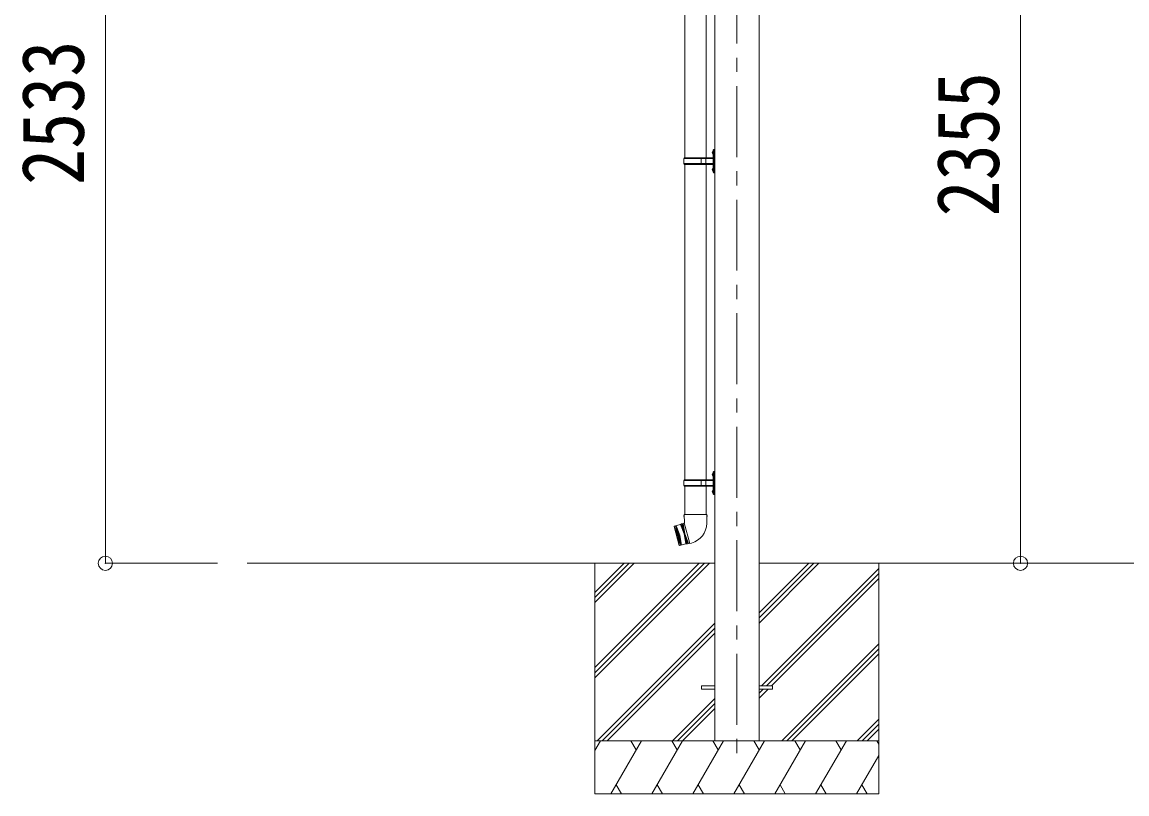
# Model space of a CAD drawing. Units: millimetres at full size, sheet at 1:40. Extents: x -11243 to 11243, y -7760 to 7760.
# Drawn here: x 417 to 3532, y -4924 to -2748 of the extents above; entities that cross this region are included whole.
import ezdxf
from ezdxf.enums import TextEntityAlignment as Align

# ---------------------------------------------------------------- set-up
doc = ezdxf.new("R2010")
doc.units = ezdxf.units.MM
doc.header["$LTSCALE"] = 40
doc.header["$PDMODE"] = 32
doc.header["$PDSIZE"] = 40
doc.linetypes.add('CHAIN1', pattern=[8, 5, -1, 1, -1])
for name, color, linetype, lineweight in [('0-0_0', 7, 'Continuous', 9), ('0-1_本体', 5, 'CHAIN1', 9), ('0-3_ELV2', 7, 'Continuous', 9), ('0-6_OTH_LINE', 6, 'Continuous', 9), ('0-9_OUTLINE', 7, 'Continuous', 9)]:
    doc.layers.add(name, color=color, linetype=linetype, lineweight=lineweight)
doc.styles.add('ＭＳ ゴシック', font='')
doc.styles.get('ＭＳ ゴシック').set_extended_font_data('MS Gothic')

msp = doc.modelspace()

# ---------------------------------------------------------------- linework, layer by layer
at = {"layer": '0-0_0'}
for p, q in [((1052.17, -4273.59), (2369.71, -4273.59)), ((2032.21, -4273.59), (2032.21, -4923.58)), ((2032.21, -4567.76), (2326.39, -4273.59)), ((2032.21, -4581.9), (2340.53, -4273.59)), ((2032.21, -4596.05), (2354.67, -4273.59)), ((2032.21, -4383.92), (2142.54, -4273.59)), ((2032.21, -4369.77), (2128.4, -4273.59)), ((2032.21, -4355.63), (2114.26, -4273.59)), ((2494.71, -4441.92), (2663.04, -4273.59)), ((2494.71, -4427.77), (2648.9, -4273.59)), ((2494.71, -4413.63), (2634.76, -4273.59)), ((2494.71, -4273.59), (5669.75, -4273.59)), ((2501.38, -4619.09), (2832.21, -4288.26)), ((2832.21, -4273.59), (2832.21, -4923.58)), ((2515.53, -4619.09), (2832.21, -4302.41)), ((2529.67, -4619.09), (2832.21, -4316.55)), ((2038.52, -4773.59), (2369.71, -4442.4)), ((2052.66, -4773.59), (2369.71, -4456.54)), ((2066.8, -4773.59), (2369.71, -4470.68)), ((2559.02, -4773.59), (2832.21, -4500.4)), ((2573.16, -4773.59), (2832.21, -4514.54)), ((2587.3, -4773.59), (2832.21, -4528.68)), ((2494.71, -4654.05), (2520.67, -4628.09)), ((2494.71, -4639.9), (2506.53, -4628.09)), ((2369.71, -4654.53), (2250.65, -4773.59)), ((2264.79, -4773.59), (2369.71, -4668.67)), ((2278.93, -4773.59), (2369.71, -4682.81)), ((2771.15, -4773.59), (2832.21, -4712.53)), ((2785.29, -4773.59), (2832.21, -4726.67)), ((2799.43, -4773.59), (2832.21, -4740.81)), ((2032.21, -4801.09), (2048.09, -4773.58)), ((2832.21, -4773.59), (2032.21, -4773.59)), ((2076.95, -4923.58), (2163.56, -4773.59)), ((2148.56, -4799.57), (2133.56, -4773.58)), ((2192.42, -4923.58), (2279.03, -4773.58)), ((2264.03, -4799.57), (2249.02, -4773.59)), ((2307.89, -4923.58), (2394.5, -4773.59)), ((2379.5, -4799.57), (2364.5, -4773.58)), ((2423.36, -4923.58), (2509.97, -4773.59)), ((2494.97, -4799.57), (2479.97, -4773.58)), ((2538.83, -4923.58), (2625.44, -4773.59)), ((2610.44, -4799.57), (2595.44, -4773.58)), ((2654.31, -4923.58), (2740.91, -4773.59)), ((2710.91, -4773.59), (2725.91, -4799.57)), ((2826.38, -4773.59), (2832.21, -4783.68)), ((2769.77, -4923.58), (2832.21, -4815.45)), ((2091.95, -4897.61), (2106.95, -4923.58)), ((2207.42, -4897.61), (2222.42, -4923.58)), ((2322.89, -4897.6), (2337.89, -4923.58)), ((2438.36, -4897.6), (2453.36, -4923.58)), ((2553.83, -4897.61), (2568.83, -4923.58)), ((2669.3, -4897.61), (2684.3, -4923.58)), ((2784.77, -4897.61), (2799.77, -4923.58)), ((2032.21, -4923.58), (2832.21, -4923.58))]:
    msp.add_line(p, q, dxfattribs=at)
at = {"layer": '0-1_本体'}
msp.add_line((2432.21, -1648.76), (2432.21, -4824.2), dxfattribs=at)
at = {"layer": '0-3_ELV2', "color": 4}
for p, q in [((2369.71, -4773.59), (2369.71, -1919.69)), ((2494.71, -1919.69), (2494.71, -4773.59)), ((2332.21, -4619.09), (2369.71, -4619.09)), ((2332.21, -4619.09), (2332.21, -4628.09)), ((2332.21, -4628.09), (2369.71, -4628.09)), ((2494.71, -4619.09), (2532.21, -4619.09)), ((2494.71, -4628.09), (2532.21, -4628.09)), ((2532.21, -4619.09), (2532.21, -4628.09))]:
    msp.add_line(p, q, dxfattribs=at)
at = {"layer": '0-6_OTH_LINE'}
for p, q in [((652.16, -4273.59), (652.16, -1740.81)), ((3231.88, -1918.59), (3231.88, -4273.59)), ((652.16, -4273.59), (968.39, -4273.59)), ((3231.88, -4273.59), (2591.85, -4273.59))]:
    msp.add_line(p, q, dxfattribs=at)
for p in [(652.16, -4273.59), (3231.88, -4273.59)]:
    msp.add_point(p, dxfattribs=at)
at = {"layer": '0-9_OUTLINE'}
for p, q in [((2285.86, -2241.59), (2285.86, -3131.08)), ((2345.56, -2241.59), (2345.56, -3131.08)), ((2363.41, -3113.94), (2365.45, -3114.94)), ((2364.68, -3111.94), (2365.31, -3111.94)), ((2364.68, -3111.94), (2364.68, -3120.24)), ((2365.31, -3111.94), (2365.71, -3112.34)), ((2367.71, -3107.59), (2365.71, -3109.59)), ((2365.71, -3109.59), (2365.71, -3170.59)), ((2367.71, -3107.59), (2367.71, -3172.59)), ((2367.71, -3107.59), (2369.71, -3107.59)), ((2282.71, -3133.09), (2283.71, -3131.09)), ((2282.71, -3147.09), (2282.71, -3133.09)), ((2331.2, -3133.09), (2282.71, -3133.09)), ((2365.21, -3131.09), (2283.71, -3131.09)), ((2331.2, -3149.09), (2331.2, -3131.09)), ((2331.96, -3131.09), (2333.96, -3133.09)), ((2365.21, -3133.09), (2333.96, -3133.09)), ((2344.33, -3133.09), (2342.33, -3131.09)), ((2344.33, -3147.09), (2344.33, -3133.09)), ((2364.68, -3120.24), (2365.31, -3120.24)), ((2365.45, -3114.94), (2366.06, -3116.09)), ((2282.71, -3147.09), (2283.71, -3149.09)), ((2331.2, -3147.09), (2282.71, -3147.09)), ((2283.71, -3149.09), (2365.21, -3149.09)), ((2285.86, -3149.08), (2285.86, -4038.59)), ((2331.96, -3149.09), (2333.96, -3147.09)), ((2365.21, -3147.09), (2333.96, -3147.09)), ((2344.33, -3147.09), (2342.33, -3149.09)), ((2345.56, -3149.08), (2345.56, -4038.59)), ((2363.41, -3161.94), (2365.45, -3162.94)), ((2364.68, -3159.94), (2365.31, -3159.94)), ((2364.68, -3159.94), (2364.68, -3168.24)), ((2364.68, -3168.24), (2365.31, -3168.24)), ((2365.31, -3159.94), (2365.31, -3168.24)), ((2365.31, -3159.94), (2365.71, -3160.34)), ((2365.31, -3168.24), (2365.71, -3167.84)), ((2365.45, -3162.94), (2366.06, -3164.09)), ((2365.71, -3170.59), (2367.71, -3172.59)), ((2369.71, -3172.59), (2367.71, -3172.59)), ((2367.71, -4015.09), (2365.71, -4017.09)), ((2365.71, -4017.09), (2365.71, -4078.09)), ((2367.71, -4015.09), (2367.71, -4080.09)), ((2367.71, -4015.09), (2369.71, -4015.09)), ((2282.71, -4040.59), (2283.71, -4038.59)), ((2282.71, -4054.59), (2282.71, -4040.59)), ((2331.2, -4040.59), (2282.71, -4040.59)), ((2365.21, -4038.59), (2283.71, -4038.59)), ((2331.2, -4056.59), (2331.2, -4038.59)), ((2331.96, -4038.59), (2333.96, -4040.59)), ((2365.21, -4040.59), (2333.96, -4040.59)), ((2344.33, -4040.59), (2342.33, -4038.59)), ((2344.33, -4054.59), (2344.33, -4040.59)), ((2363.41, -4021.44), (2365.45, -4022.44)), ((2364.68, -4019.44), (2365.31, -4019.44)), ((2364.68, -4019.44), (2364.68, -4027.74)), ((2364.68, -4027.74), (2365.31, -4027.74)), ((2365.31, -4019.44), (2365.71, -4019.84)), ((2365.45, -4022.44), (2366.06, -4023.59)), ((2282.71, -4054.59), (2283.71, -4056.59)), ((2331.2, -4054.59), (2282.71, -4054.59)), ((2283.71, -4056.59), (2365.21, -4056.59)), ((2285.86, -4056.59), (2285.86, -4136.29)), ((2331.96, -4056.59), (2333.96, -4054.59)), ((2365.21, -4054.59), (2333.96, -4054.59)), ((2344.33, -4054.59), (2342.33, -4056.59)), ((2345.56, -4056.59), (2345.56, -4136.29)), ((2363.41, -4069.44), (2365.45, -4070.44)), ((2364.68, -4067.44), (2365.31, -4067.44)), ((2364.68, -4067.44), (2364.68, -4075.74)), ((2364.68, -4075.74), (2365.31, -4075.74)), ((2365.31, -4067.44), (2365.31, -4075.74)), ((2365.31, -4067.44), (2365.71, -4067.84)), ((2365.31, -4075.74), (2365.71, -4075.34)), ((2365.45, -4070.44), (2366.06, -4071.59)), ((2365.71, -4078.09), (2367.71, -4080.09)), ((2369.71, -4080.09), (2367.71, -4080.09)), ((2284.01, -4136.29), (2282.31, -4140.79)), ((2284.04, -4141.29), (2282.31, -4140.79)), ((2347.41, -4136.29), (2284.01, -4136.29)), ((2284.01, -4136.29), (2284.15, -4159.53)), ((2347.41, -4136.29), (2347.26, -4161.29)), ((2255.42, -4169.82), (2255.78, -4169.2)), ((2255.42, -4169.82), (2269.74, -4223.23)), ((2273.65, -4164.42), (2255.78, -4169.2)), ((2270.35, -4223.59), (2255.78, -4169.2)), ((2259.64, -4168.17), (2274.21, -4222.55)), ((2264.03, -4196.14), (2259.64, -4168.17)), ((2261.57, -4167.65), (2276.14, -4222.03)), ((2271.76, -4194.07), (2261.57, -4167.65)), ((2276.29, -4162.67), (2273.65, -4164.42)), ((2276.29, -4162.67), (2278.22, -4162.16)), ((2291.38, -4218.99), (2276.29, -4162.67)), ((2281.18, -4161.62), (2278.22, -4162.16)), ((2278.22, -4162.16), (2293.31, -4218.47)), ((2284.08, -4160.84), (2281.18, -4161.62)), ((2281.18, -4161.62), (2285.76, -4190.31)), ((2284.15, -4159.53), (2283.75, -4159.64)), ((2283.75, -4159.64), (2299.36, -4217.88)), ((2264.03, -4196.14), (2274.21, -4222.55)), ((2271.76, -4194.07), (2276.14, -4222.03)), ((2296.14, -4217.45), (2285.76, -4190.31)), ((2270.35, -4223.59), (2269.74, -4223.23)), ((2288.22, -4218.8), (2270.35, -4223.59)), ((2291.38, -4218.99), (2288.22, -4218.8)), ((2291.38, -4218.99), (2293.31, -4218.47)), ((2296.14, -4217.45), (2293.31, -4218.47)), ((2299.04, -4216.67), (2296.14, -4217.45)), ((2299.36, -4217.88), (2304.27, -4216.57))]:
    msp.add_line(p, q, dxfattribs=at)
for points in [[(2365.31, -3111.94), (2365.31, -3120.24), (2365.71, -3119.84)], [(2363.41, -3118.23), (2365.45, -3117.24), (2366.06, -3116.09)], [(2363.41, -3166.23), (2365.45, -3165.24), (2366.06, -3164.09)], [(2363.41, -4025.73), (2365.45, -4024.74), (2366.06, -4023.59)], [(2365.31, -4019.44), (2365.31, -4027.74), (2365.71, -4027.34)], [(2363.41, -4073.73), (2365.45, -4072.74), (2366.06, -4071.59)], [(2347.41, -4136.29), (2348.91, -4140.79), (2347.38, -4141.29)], [(2273.65, -4164.42), (2283.83, -4190.83), (2288.22, -4218.8)]]:
    msp.add_lwpolyline(points, dxfattribs=at)
for centre, radius, start, end in [((2369.01, -3116.09), 6, 136.21765, 223.78235), ((2365.21, -3130.59), 0.5, 270, 0), ((2365.21, -3132.59), 0.5, 270, 0), ((2369.01, -3164.09), 6, 136.21765, 223.78235), ((2365.21, -3147.59), 0.5, 0, 90), ((2365.21, -3149.59), 0.5, 0, 90), ((2369.01, -4023.59), 6, 136.21765, 223.78235), ((2365.21, -4038.09), 0.5, 270, 0), ((2365.21, -4040.09), 0.5, 270, 0), ((2369.01, -4071.59), 6, 136.21765, 223.78235), ((2365.21, -4055.09), 0.5, 0, 90), ((2365.21, -4057.09), 0.5, 0, 90), ((2289.26, -4160.54), 58, 285, 359.65623)]:
    msp.add_arc(centre, radius, start, end, dxfattribs=at)

# ---------------------------------------------------------------- texts
at = {"layer": '0-6_OTH_LINE', "color": 7, "style": 'ＭＳ ゴシック', "width": 0.85}
for s, p in [('2533', (644.16, -3207.2)), ('2355', (3223.88, -3296.09))]:
    msp.add_text(s, height=176, rotation=90, dxfattribs=at).set_placement(p, align=Align.BOTTOM_LEFT)

doc.saveas('drawing.dxf')
